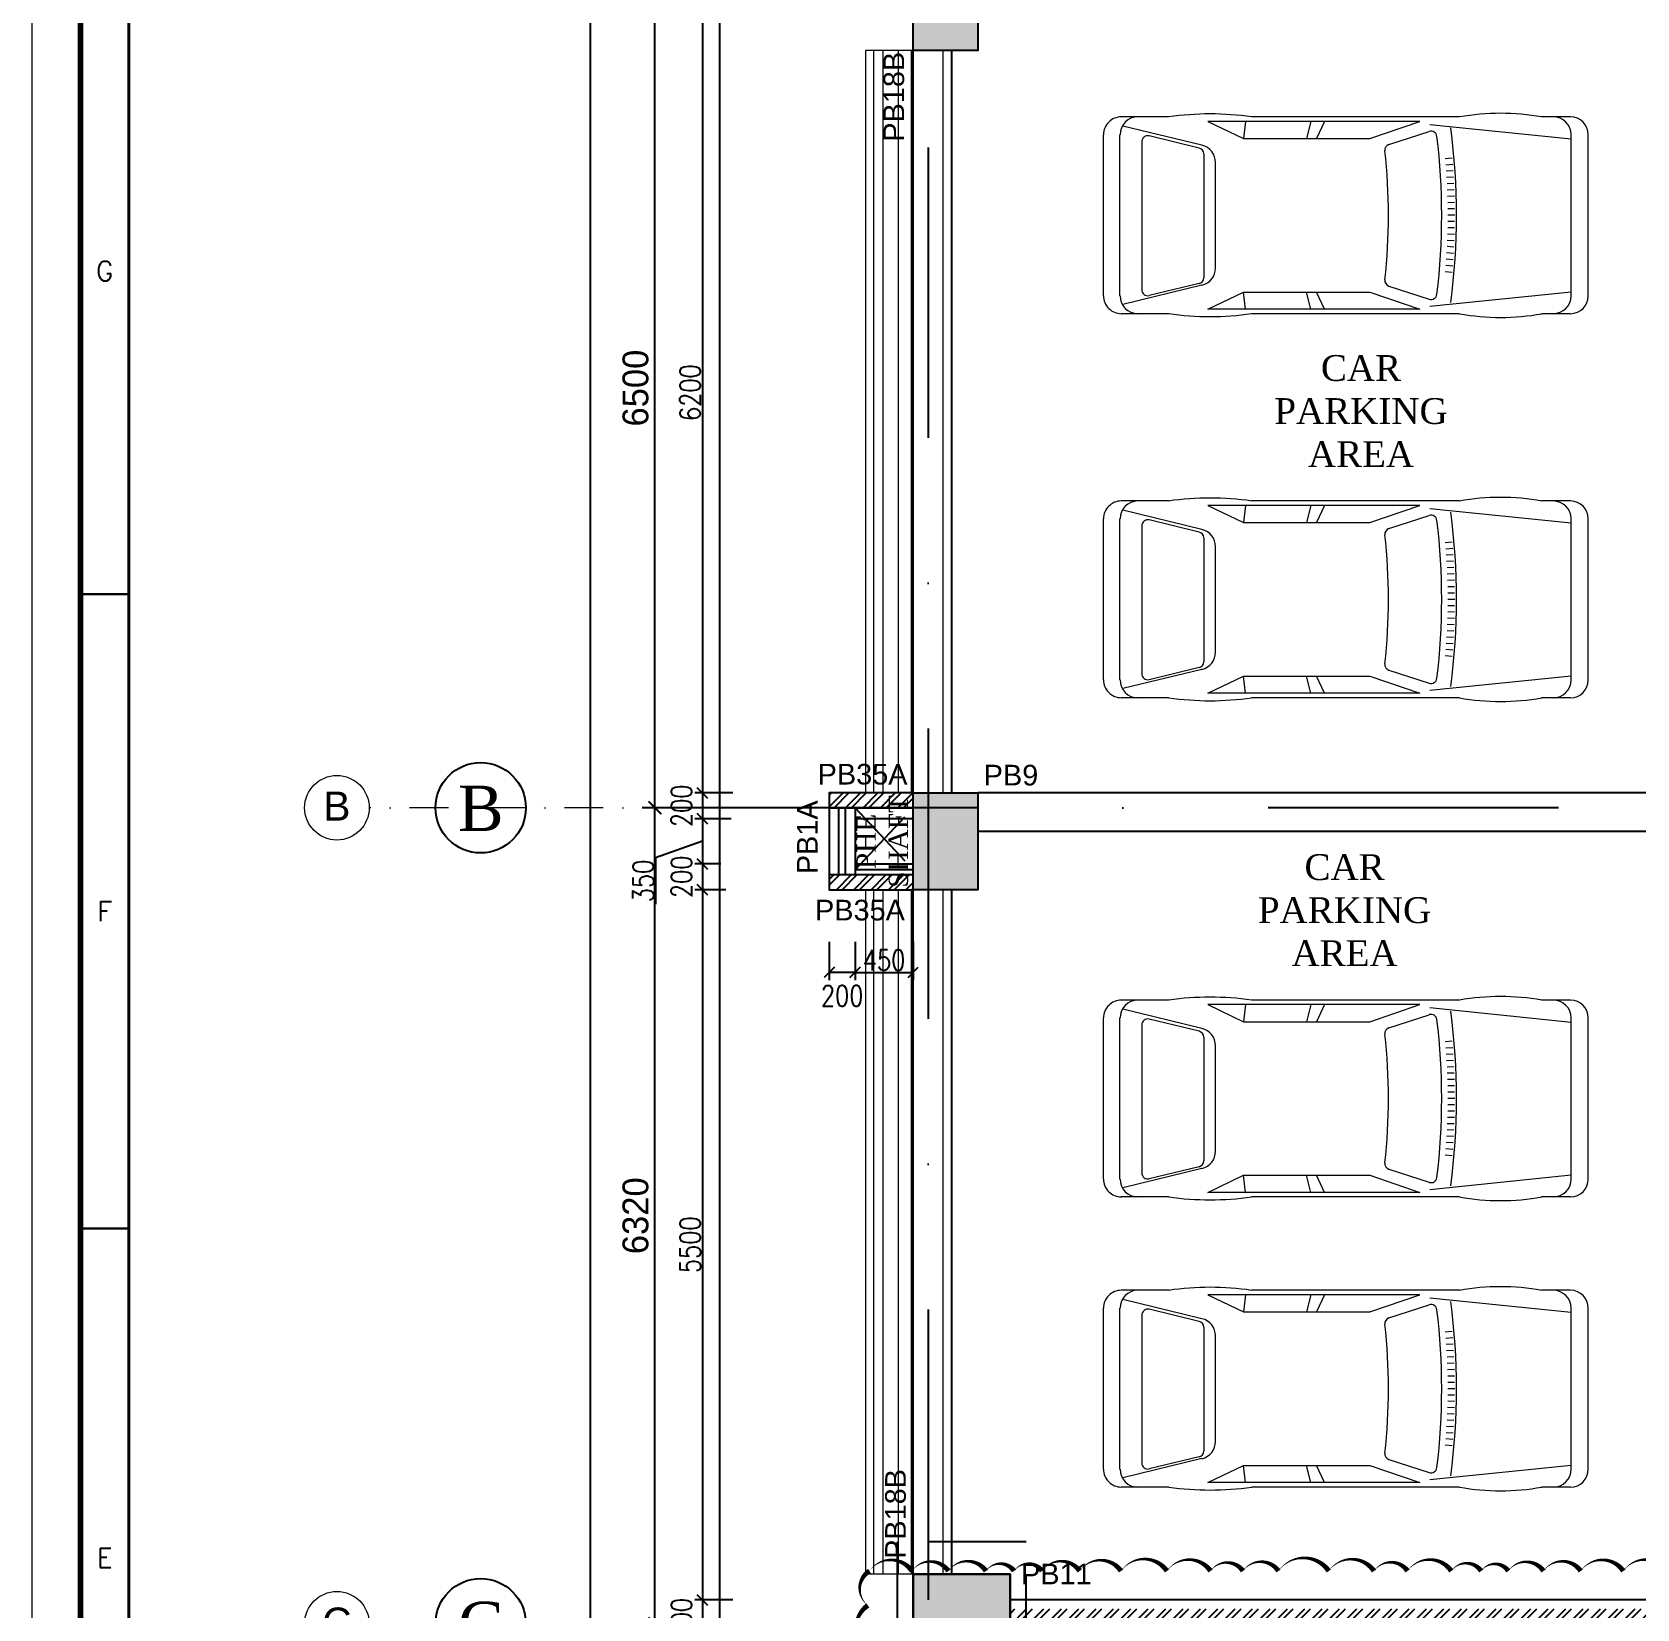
# Model space of a CAD drawing. Header units: millimetres. Extents: x 423806 to 486881, y 1786979 to 1831529.
# Drawn here: x 425306 to 437737, y 1811408 to 1823620 of the extents above; entities that cross this region are included whole.
import ezdxf
from ezdxf.enums import TextEntityAlignment as Align

# ---------------------------------------------------------------- set-up
doc = ezdxf.new("R2010")
doc.units = ezdxf.units.MM
doc.header["$LTSCALE"] = 150
doc.header["$PDSIZE"] = 0.01
for name, pattern in [('DASHDOT', [1, 0.5, -0.25, 0, -0.25]), ('DASHDOTX2', [2, 1, -0.5, 0, -0.5]), ('HIDDEN', [0.375, 0.25, -0.125])]:
    doc.linetypes.add(name, pattern=pattern)
doc.layers.get('0').update_dxf_attribs({"lineweight": 13})
for name, color, linetype in [('AD-COLUMNS', 41, 'Continuous'), ('AD-DIM', 7, 'Continuous'), ('AD-GRID', 251, 'DASHDOTX2'), ('AD-GRID TEXT&CIRCLE', 1, 'Continuous'), ('AD-HATCH_LIGHT', 8, 'Continuous'), ('AD-SERVICE DOORS', 34, 'Continuous'), ('AD-SILL', 252, 'Continuous'), ('AD-WALL', 7, 'Continuous'), ('AD-WALL HATCH', 252, 'Continuous'), ('Revisions', 2, 'Continuous')]:
    doc.layers.add(name, color=color, linetype=linetype)
for name, color, linetype, lineweight in [('AD-REFERENCE LINE', 253, 'Continuous', 25), ('AD-TEXT', 7, 'Continuous', 25), ('BEAMS', 53, 'Continuous', 25), ('COL', 141, 'Continuous', 25), ('DIM', 7, 'Continuous', 13), ('filling', 254, 'Continuous', 0), ('GRID', 8, 'DASHDOT', 9), ('TEXT', 7, 'Continuous', 13), ('Title', 7, 'Continuous', 20), ('VECHICALS', 222, 'Continuous', 9)]:
    doc.layers.add(name, color=color, linetype=linetype, lineweight=lineweight)
doc.styles.add('240122--R0_INST_ FLOOR PLANS XREF$0$Scale M 200', font='times.ttf', dxfattribs={"height": 200})
doc.styles.add('Arial', font='arial.ttf')
doc.styles.add('ncc', font='calibri.ttf', dxfattribs={"height": 2})
doc.styles.add('RS', font='romans.shx', dxfattribs={"width": 0.8})
doc.dimstyles.new('D100', dxfattribs={"dimtxt": 160, "dimasz": 80, "dimexe": 60, "dimexo": 50, "dimgap": 15, "dimtad": 1, "dimdec": 0, "dimzin": 0, "dimdsep": 46, "dimtxsty": 'RS', "dimblk": 'OBLIQUE', "dimcen": 1, "dimclrd": 33, "dimclre": 33, "dimclrt": 7, "dimadec": 0, "dimazin": 0, "dimtfac": 1, "dimtdec": 0, "dimtmove": 2, "dimatfit": 3, "dimfxl": 125, "dimtolj": 1, "dimtzin": 0, "dimarcsym": 1})
doc.dimstyles.new('Scale 100', dxfattribs={"dimtxt": 200, "dimasz": 100, "dimexe": 100, "dimexo": 100, "dimgap": 50, "dimtad": 1, "dimdec": 0, "dimrnd": 5, "dimzin": 0, "dimdsep": 46, "dimtxsty": 'Standard', "dimblk": 'ARCHTICK', "dimcen": 0, "dimdle": 100, "dimclrd": 252, "dimclre": 252, "dimclrt": 256, "dimadec": 0, "dimazin": 0, "dimtfac": 1, "dimtdec": 0, "dimtofl": 0, "dimtmove": 1, "dimatfit": 3, "dimfxl": 0.18, "dimtolj": 1, "dimtzin": 0, "dimarcsym": 0})

# ---------------------------------------------------------------- blocks, each defined once
blk = doc.blocks.new('_Oblique')
at = {"color": 0, "linetype": 'ByBlock', "lineweight": -2}
blk.add_line((-0.5, -0.5), (0.5, 0.5), dxfattribs=at)
blk = doc.blocks.new('*D85')
at = {"layer": 'Defpoints', "color": 0, "transparency": 16777216}
for p in [(430785, 1823928), (430499, 1817728), (430785, 1817728)]:
    blk.add_point(p, dxfattribs=at)
at = {"layer": 'DIM', "color": 33, "lineweight": -2, "transparency": 16777216}
for p, q in [((430735, 1823928), (430439, 1823928)), ((430499, 1823928), (430499, 1817728)), ((430735, 1817728), (430439, 1817728))]:
    blk.add_line(p, q, dxfattribs=at)
at = {"layer": 'DIM', "color": 33, "lineweight": -2, "transparency": 16777216, "xscale": 80, "yscale": 80, "zscale": 80}
for p, rotation in [((430499, 1823928), 90), ((430499, 1817728), 270)]:
    blk.add_blockref('_Oblique', p, dxfattribs=dict(at, rotation=rotation))
at = {"layer": 'DIM', "color": 7, "transparency": 16777216, "insert": (430404, 1820828), "char_height": 160, "attachment_point": 5, "rotation": 90, "style": 'RS'}
blk.add_mtext('\\A1;6200', dxfattribs=at)
blk = doc.blocks.new('*D86')
at = {"layer": 'Defpoints', "color": 0, "transparency": 16777216}
for p in [(430785, 1817728), (430499, 1817528), (430770, 1817528)]:
    blk.add_point(p, dxfattribs=at)
at = {"layer": 'DIM', "color": 33, "lineweight": -2, "transparency": 16777216}
for p, q in [((430735, 1817728), (430439, 1817728)), ((430499, 1817728), (430499, 1817528)), ((430720, 1817528), (430439, 1817528))]:
    blk.add_line(p, q, dxfattribs=at)
at = {"layer": 'DIM', "color": 33, "lineweight": -2, "transparency": 16777216, "xscale": 80, "yscale": 80, "zscale": 80}
for p, rotation in [((430499, 1817728), 90), ((430499, 1817528), 270)]:
    blk.add_blockref('_Oblique', p, dxfattribs=dict(at, rotation=rotation))
at = {"layer": 'DIM', "color": 7, "transparency": 16777216, "insert": (430337, 1817628), "char_height": 160, "attachment_point": 5, "rotation": 90, "style": 'RS'}
blk.add_mtext('\\A1;200', dxfattribs=at)
blk = doc.blocks.new('*D87')
at = {"layer": 'Defpoints', "color": 0, "transparency": 16777216}
for p in [(430691, 1817178), (430499, 1816978), (430731, 1816978)]:
    blk.add_point(p, dxfattribs=at)
at = {"layer": 'DIM', "color": 33, "lineweight": -2, "transparency": 16777216}
for p, q in [((430641, 1817178), (430439, 1817178)), ((430499, 1817178), (430499, 1816978)), ((430681, 1816978), (430439, 1816978))]:
    blk.add_line(p, q, dxfattribs=at)
at = {"layer": 'DIM', "color": 33, "lineweight": -2, "transparency": 16777216, "xscale": 80, "yscale": 80, "zscale": 80}
for p, rotation in [((430499, 1817178), 90), ((430499, 1816978), 270)]:
    blk.add_blockref('_Oblique', p, dxfattribs=dict(at, rotation=rotation))
at = {"layer": 'DIM', "color": 7, "transparency": 16777216, "insert": (430337, 1817078), "char_height": 160, "attachment_point": 5, "rotation": 90, "style": 'RS'}
blk.add_mtext('\\A1;200', dxfattribs=at)
blk = doc.blocks.new('*D88')
at = {"layer": 'Defpoints', "color": 0, "transparency": 16777216}
for p in [(430667, 1816978), (430499, 1811478), (430785, 1811478)]:
    blk.add_point(p, dxfattribs=at)
at = {"layer": 'DIM', "color": 33, "lineweight": -2, "transparency": 16777216}
for p, q in [((430617, 1816978), (430439, 1816978)), ((430499, 1816978), (430499, 1811478)), ((430735, 1811478), (430439, 1811478))]:
    blk.add_line(p, q, dxfattribs=at)
at = {"layer": 'DIM', "color": 33, "lineweight": -2, "transparency": 16777216, "xscale": 80, "yscale": 80, "zscale": 80}
for p, rotation in [((430499, 1816978), 90), ((430499, 1811478), 270)]:
    blk.add_blockref('_Oblique', p, dxfattribs=dict(at, rotation=rotation))
at = {"layer": 'DIM', "color": 7, "transparency": 16777216, "insert": (430404, 1814228), "char_height": 160, "attachment_point": 5, "rotation": 90, "style": 'RS'}
blk.add_mtext('\\A1;5500', dxfattribs=at)
blk = doc.blocks.new('*D89')
at = {"layer": 'Defpoints', "color": 0, "transparency": 16777216}
for p in [(430785, 1811478), (430499, 1811178), (430785, 1811178)]:
    blk.add_point(p, dxfattribs=at)
at = {"layer": 'DIM', "color": 33, "lineweight": -2, "transparency": 16777216}
for p, q in [((430735, 1811478), (430439, 1811478)), ((430499, 1811478), (430499, 1811178)), ((430735, 1811178), (430439, 1811178))]:
    blk.add_line(p, q, dxfattribs=at)
at = {"layer": 'DIM', "color": 33, "lineweight": -2, "transparency": 16777216, "xscale": 80, "yscale": 80, "zscale": 80}
for p, rotation in [((430499, 1811478), 90), ((430499, 1811178), 270)]:
    blk.add_blockref('_Oblique', p, dxfattribs=dict(at, rotation=rotation))
at = {"layer": 'DIM', "color": 7, "transparency": 16777216, "insert": (430337, 1811328), "char_height": 160, "attachment_point": 5, "rotation": 90, "style": 'RS'}
blk.add_mtext('\\A1;300', dxfattribs=at)
blk = doc.blocks.new('*D105')
at = {"layer": 'Defpoints', "color": 0, "transparency": 16777216}
for p in [(431481, 1816625), (431681, 1816625), (431481, 1816337)]:
    blk.add_point(p, dxfattribs=at)
at = {"layer": 'DIM', "color": 33, "lineweight": -2, "transparency": 16777216}
for p, q in [((431481, 1816575), (431481, 1816277)), ((431681, 1816575), (431681, 1816277)), ((431681, 1816337), (431481, 1816337))]:
    blk.add_line(p, q, dxfattribs=at)
at = {"layer": 'DIM', "color": 33, "lineweight": -2, "transparency": 16777216, "xscale": 80, "yscale": 80, "zscale": 80, "rotation": 180}
blk.add_blockref('_Oblique', (431481, 1816337), dxfattribs=at)
at = {"layer": 'DIM', "color": 33, "lineweight": -2, "transparency": 16777216, "xscale": 80, "yscale": 80, "zscale": 80}
blk.add_blockref('_Oblique', (431681, 1816337), dxfattribs=at)
at = {"layer": 'DIM', "color": 7, "transparency": 16777216, "insert": (431581, 1816157), "char_height": 160, "attachment_point": 5, "style": 'RS'}
blk.add_mtext('\\A1;200', dxfattribs=at)
blk = doc.blocks.new('*D106')
at = {"layer": 'Defpoints', "color": 0, "transparency": 16777216}
for p in [(431681, 1816625), (432131, 1816625), (432131, 1816337)]:
    blk.add_point(p, dxfattribs=at)
at = {"layer": 'DIM', "color": 33, "lineweight": -2, "transparency": 16777216}
for p, q in [((431681, 1816575), (431681, 1816277)), ((432131, 1816575), (432131, 1816277)), ((431681, 1816337), (432131, 1816337))]:
    blk.add_line(p, q, dxfattribs=at)
at = {"layer": 'DIM', "color": 33, "lineweight": -2, "transparency": 16777216, "xscale": 80, "yscale": 80, "zscale": 80, "rotation": 180}
blk.add_blockref('_Oblique', (431681, 1816337), dxfattribs=at)
at = {"layer": 'DIM', "color": 33, "lineweight": -2, "transparency": 16777216, "xscale": 80, "yscale": 80, "zscale": 80}
blk.add_blockref('_Oblique', (432131, 1816337), dxfattribs=at)
at = {"layer": 'DIM', "color": 7, "transparency": 16777216, "insert": (431906, 1816432), "char_height": 160, "attachment_point": 5, "style": 'RS'}
blk.add_mtext('\\A1;450', dxfattribs=at)
blk = doc.blocks.new('A$Ce04e376f')
at = {"layer": 'filling'}
h = blk.add_hatch(color=254, dxfattribs=at)
h.dxf.hatch_style = 1
h.paths.add_polyline_path([(0, 0), (500, 0), (500, -750), (0, -750)])
h.paths.add_polyline_path([(16020, -7250), (16020, -6500), (16770, -6500), (16770, -7250)])
h.paths.add_polyline_path([(0, -13050), (0, -12550), (750, -12550), (750, -13050)])
h.paths.add_polyline_path([(0, -16425), (0, -15925), (750, -15925), (750, -16425)])
h.paths.add_polyline_path([(10625, -20100), (10625, -19500), (11375, -19500), (11375, -20100)])
h.paths.add_polyline_path([(11125, -30000), (10625, -30000), (10625, -29250), (11125, -29250)])
h = blk.add_hatch(color=254, dxfattribs=at)
h.dxf.hatch_style = 1
h.paths.add_polyline_path([(16675, -29250), (16675, -30000), (16075, -30000), (16075, -29250)])
h.paths.add_polyline_path([(19500.2, -29250), (20000.2, -29250), (20000.2, -30000), (19500.2, -30000)])
h.paths.add_polyline_path([(0, -29250), (500, -29250), (500, -30000), (0, -30000)])
h.paths.add_polyline_path([(15975, -19500), (16575, -19500), (16575, -20250), (15975, -20250)])
h.paths.add_polyline_path([(19500, -19500), (20000, -19500), (20000, -20250), (19500, -20250)])
h.paths.add_polyline_path([(6600, -15675), (7100, -15675), (7100, -16425), (6600, -16425)])
h.paths.add_polyline_path([(6350, -13050), (6350, -12550), (7100, -12550), (7100, -13050)])
h.paths.add_polyline_path([(10625, -13050), (10625, -12550), (11375, -12550), (11375, -13050)])
h.paths.add_polyline_path([(16075, -12300), (16575, -12300), (16575, -13050), (16075, -13050)])
h.paths.add_polyline_path([(19500, -12300), (20000, -12300), (20000, -13050), (19500, -13050)])
h.paths.add_polyline_path([(0, -6500), (500, -6500), (500, -7250), (0, -7250)])
h.paths.add_polyline_path([(6600, -6500), (7100, -6500), (7100, -7250), (6600, -7250)])
h.paths.add_polyline_path([(10625, -6500.4), (11375, -6500.4), (11375, -7250.4), (10625, -7250.4)])
h.paths.add_polyline_path([(19250, -6500), (20000, -6500), (20000, -7250), (19250, -7250)])
h.paths.add_polyline_path([(16020, -750), (16020, 0), (16770, 0), (16770, -750)])
h.paths.add_polyline_path([(19250, -500), (19250, 0), (20000, 0), (20000, -500)])
h.paths.add_polyline_path([(10625, -500.4), (10625, -0.4), (11375, -0.4), (11375, -500.4)])
h.paths.add_polyline_path([(6350.2, -500), (6350.2, 0), (7100.2, 0), (7100.2, -500)])
at = {"layer": 'COL'}
for points in [[(0, 0), (500, 0), (500, -750), (0, -750), (0, 0)], [(0, -6500), (500, -6500), (500, -7250), (0, -7250), (0, -6500)], [(0, -13050), (0, -12550), (750, -12550), (750, -13050), (0, -13050)]]:
    blk.add_lwpolyline(points, dxfattribs=at)
at = {"layer": 'GRID', "ltscale": 4}
blk.add_line((0, -6615), (-4213.8, -6615), dxfattribs=at)
at = {"layer": 'TEXT', "color": 1}
for centre in [(-4463.8, -6615), (-4463.8, -12935)]:
    blk.add_circle(centre, 250, dxfattribs=at)
at = {"layer": 'TEXT', "style": 'Arial'}
for s, p in [('B', (-4463.8, -6602.1)), ('C', (-4463.8, -12922.1))]:
    blk.add_text(s, height=225, dxfattribs=at).set_placement(p, align=Align.MIDDLE_CENTER)
blk = doc.blocks.new('ADCL(P43)-AP-A1-L')
at = {"layer": 'Title', "color": 8}
blk.add_lwpolyline([(20, 574), (821, 574), (821, 20), (20, 20)], close=True, dxfattribs=at)
at = {"layer": 'Title', "color": 5, "const_width": 0.6}
blk.add_lwpolyline([(25, 569), (816, 569), (816, 25), (25, 25)], close=True, dxfattribs=at)
at = {"layer": 'Title', "color": 1, "const_width": 0.3}
blk.add_lwpolyline([(30, 564), (811, 564), (811, 30), (30, 30)], close=True, dxfattribs=at)
at = {"layer": 'Title', "color": 8, "const_width": 0.25}
for points in [[(25, 430.5), (30, 430.5)], [(25, 430.5), (30, 430.5)], [(25, 365), (30, 365)]]:
    blk.add_lwpolyline(points, dxfattribs=at)
at = {"layer": 'TEXT', "style": 'RS'}
for s, p in [('G', (27.5, 463.87)), ('F', (27.5, 397.75)), ('E', (27.5, 331))]:
    blk.add_text(s, height=2, dxfattribs=at).set_placement(p, align=Align.MIDDLE)
at = {"layer": 'Title', "style": 'ncc'}
for tag, height, p in [('TITLE-1', 3.25, (752.76, 65.74)), ('TITLE-2', 3.25, (752.76, 59.74)), ('TITLE-3', 3.25, (752.76, 53.74)), ('REV', 2.5, (800.69, 43.17))]:
    blk.add_attdef(tag, text='', height=height, dxfattribs=at).set_placement(p, align=Align.MIDDLE)
for tag, height, p in [('DSGN-DT', 2, (662.54, 63.84)), ('DSGN', 2, (681.8, 63.84)), ('DRAW-DT', 2, (662.54, 58.05)), ('DRAW', 2, (681.8, 58.05)), ('CHKD-DT', 2, (662.54, 52.09)), ('CHKD', 2, (681.8, 52.09)), ('APPD-DT', 2, (662.54, 46.07)), ('APPD', 2, (681.8, 46.07)), ('DRG-1', 2.75, (715.1, 42.96)), ('SCALE', 2, (706.44, 32.92)), ('SHEET', 2, (799.41, 32.92))]:
    blk.add_attdef(tag, text='', height=height, dxfattribs=at).set_placement(p, align=Align.MIDDLE_LEFT)
blk = doc.blocks.new('*D249')
at = {"layer": 'Defpoints', "color": 0, "transparency": 16777216}
for p in [(430770, 1817528), (430499, 1817178), (430691, 1817178)]:
    blk.add_point(p, dxfattribs=at)
at = {"layer": 'DIM', "color": 33, "lineweight": -2, "transparency": 16777216}
for p, q in [((430720, 1817528), (430439, 1817528)), ((430499, 1817528), (430499, 1817178)), ((430499, 1817353), (430135, 1817226)), ((430135, 1817226), (430135, 1816866)), ((430641, 1817178), (430439, 1817178))]:
    blk.add_line(p, q, dxfattribs=at)
at = {"layer": 'DIM', "color": 33, "lineweight": -2, "transparency": 16777216, "xscale": 80, "yscale": 80, "zscale": 80}
for p, rotation in [((430499, 1817528), 90), ((430499, 1817178), 270)]:
    blk.add_blockref('_Oblique', p, dxfattribs=dict(at, rotation=rotation))
at = {"layer": 'DIM', "color": 7, "transparency": 16777216, "insert": (430040, 1817046), "char_height": 160, "attachment_point": 5, "rotation": 90, "style": 'RS'}
blk.add_mtext('\\A1;350', dxfattribs=at)
blk = doc.blocks.new('CAR2P')
at = {"linetype": 'Continuous'}
for p, q in [((505, 762), (138, 762)), ((2757, 762), (1146, 762)), ((3617, 762), (3394, 762)), ((0, -624), (0, 624)), ((127, -624), (127, 624)), ((763, 542), (151, 691)), ((807, 727), (1085, 595)), ((2451, 727), (807, 727)), ((1099, 727), (1085, 595)), ((1605, 727), (1572, 595)), ((1712, 727), (1650, 595)), ((2063, 595), (2451, 727)), ((2211, 548), (2522, 649)), ((2527, 704), (3622, 592)), ((3622, -624), (3622, 624)), ((3755, -624), (3755, 624)), ((297, 570), (297, -578)), ((741, 521), (354, 615)), ((1085, 595), (2063, 595)), ((776, 476), (776, -484)), ((868, -408), (868, 408)), ((2701, 443), (2647, 438)), ((2705, 393), (2651, 389)), ((2709, 344), (2655, 341)), ((2712, 295), (2658, 292)), ((2714, 246), (2661, 243)), ((2717, 197), (2663, 195)), ((2718, 148), (2664, 146)), ((2720, 98), (2666, 97)), ((2720, 49), (2666, 49)), ((2720, -49), (2666, -49)), ((2720, -98), (2666, -97)), ((2721, 0), (2667, 0)), ((2714, -246), (2661, -243)), ((2717, -197), (2663, -195)), ((2718, -148), (2664, -146)), ((2709, -344), (2655, -341)), ((2712, -295), (2658, -292)), ((2701, -443), (2647, -438)), ((2705, -394), (2651, -389)), ((763, -542), (151, -691)), ((741, -528), (354, -622)), ((807, -727), (1085, -595)), ((1085, -595), (2063, -595)), ((1099, -727), (1085, -595)), ((1605, -727), (1572, -595)), ((1712, -727), (1650, -595)), ((2063, -595), (2451, -727)), ((2211, -548), (2522, -649)), ((2527, -704), (3622, -592)), ((2451, -727), (807, -727)), ((505, -762), (138, -762)), ((2757, -762), (1146, -762)), ((3617, -762), (3394, -762))]:
    blk.add_line(p, q, dxfattribs=at)
for centre, radius, start, end in [((138, 624), 138, 89.9174, 180.0823), ((266, 624), 138, 90.0171, 179.9828), ((826, -1413), 2198, 81.6215, 98.3783), ((3076, -1001), 1791, 79.7615, 100.2383), ((3484, 624), 138, 0.017, 89.9828), ((3617, 624), 138, 0.017, 89.9828), ((2537, 606), 46, 6.8356, 108.1698), ((-2355, 0), 5090, 352.367, 7.6328), ((343, 570), 46, 76.366, 179.9108), ((730, 476), 46.1, 359.9108, 76.2606), ((730, 408), 138, 0.0443, 76.3177), ((2225, 504), 46.2, 108.1055, 185.9743), ((-2383, 0), 4590, 353.7527, 6.2471), ((-2412, 0), 5032, 353.0261, 6.9738), ((730, -484), 46.1, 283.7392, 0.0889), ((730, -408), 138, 283.6822, 359.9555), ((343, -577), 46, 180.0891, 283.6338), ((2225, -504), 46.2, 174.0255, 251.8944), ((2537, -606), 46, 251.83, 353.1643), ((138, -624), 138, 179.9175, 270.0825), ((266, -624), 138, 180.017, 269.9828), ((3484, -624), 138, 270.017, 359.9828), ((3617, -624), 138, 270.017, 359.9828), ((826, 1413), 2198, 261.6216, 278.3783), ((3076, 1000), 1791, 259.7615, 280.2383)]:
    blk.add_arc(centre, radius, start, end, dxfattribs=at)
blk = doc.blocks.new('_ArchTick')
at = {"color": 0, "linetype": 'ByBlock', "const_width": 0.15}
blk.add_lwpolyline([(-0.5, -0.5), (0.5, 0.5)], dxfattribs=at)
blk = doc.blocks.new('*D351')
at = {"layer": 'AD-DIM', "color": 252, "lineweight": -2, "transparency": 16777216}
for p, q in [((430631.131, 1824327.902), (430631.131, 1794127.902)), ((432031.131, 1824227.902), (430531.131, 1824227.902)), ((432031.131, 1794227.902), (430531.131, 1794227.902))]:
    blk.add_line(p, q, dxfattribs=at)
at = {"layer": 'Defpoints', "color": 0, "transparency": 16777216}
for p in [(432131.131, 1824227.902), (430631.131, 1794227.902), (432131.131, 1794227.902)]:
    blk.add_point(p, dxfattribs=at)
at = {"layer": 'AD-DIM', "color": 252, "lineweight": -2, "transparency": 16777216, "xscale": 100, "yscale": 100, "zscale": 100}
for p, rotation in [((430631.131, 1824227.902), 90), ((430631.131, 1794227.902), 270)]:
    blk.add_blockref('_ArchTick', p, dxfattribs=dict(at, rotation=rotation))
at = {"layer": 'AD-DIM', "transparency": 16777216, "insert": (430481.131, 1809227.902), "char_height": 200, "attachment_point": 5, "rotation": 90}
blk.add_mtext('\\A1;30000', dxfattribs=at)
blk = doc.blocks.new('*D352')
at = {"layer": 'AD-DIM', "color": 252, "lineweight": -2, "transparency": 16777216}
for p, q in [((429897, 1824113), (429531, 1824113)), ((429631, 1794243), (429631, 1824213)), ((429897, 1794343), (429531, 1794343))]:
    blk.add_line(p, q, dxfattribs=at)
at = {"layer": 'Defpoints', "color": 0, "transparency": 16777216}
for p in [(429631, 1824113), (429997, 1824113), (429997, 1794343)]:
    blk.add_point(p, dxfattribs=at)
at = {"layer": 'AD-DIM', "color": 252, "lineweight": -2, "transparency": 16777216, "xscale": 100, "yscale": 100, "zscale": 100}
for p, rotation in [((429631, 1824113), 90), ((429631, 1794343), 270)]:
    blk.add_blockref('_ArchTick', p, dxfattribs=dict(at, rotation=rotation))
at = {"layer": 'AD-DIM', "transparency": 16777216, "insert": (429481, 1809228), "char_height": 200, "attachment_point": 5, "rotation": 90}
blk.add_mtext('\\A1;29770', dxfattribs=at)
blk = doc.blocks.new('*D355')
at = {"layer": 'AD-DIM', "color": 252, "lineweight": -2, "transparency": 16777216}
for p, q in [((430131, 1811193), (430131, 1817713)), ((430397, 1817613), (430031, 1817613)), ((430397, 1811293), (430031, 1811293))]:
    blk.add_line(p, q, dxfattribs=at)
at = {"layer": 'Defpoints', "color": 0, "transparency": 16777216}
for p in [(430131, 1817613), (430497, 1817613), (430497, 1811293)]:
    blk.add_point(p, dxfattribs=at)
at = {"layer": 'AD-DIM', "color": 252, "lineweight": -2, "transparency": 16777216, "xscale": 100, "yscale": 100, "zscale": 100}
for p, rotation in [((430131, 1817613), 90), ((430131, 1811293), 270)]:
    blk.add_blockref('_ArchTick', p, dxfattribs=dict(at, rotation=rotation))
at = {"layer": 'AD-DIM', "transparency": 16777216, "insert": (429981, 1814453), "char_height": 200, "attachment_point": 5, "rotation": 90}
blk.add_mtext('\\A1;6320', dxfattribs=at)
blk = doc.blocks.new('*D356')
at = {"layer": 'AD-DIM', "color": 252, "lineweight": -2, "transparency": 16777216}
for p, q in [((430397, 1824113), (430031, 1824113)), ((430131, 1817513), (430131, 1824213)), ((430397, 1817613), (430031, 1817613))]:
    blk.add_line(p, q, dxfattribs=at)
at = {"layer": 'Defpoints', "color": 0, "transparency": 16777216}
for p in [(430131, 1824113), (430497, 1824113), (430497, 1817613)]:
    blk.add_point(p, dxfattribs=at)
at = {"layer": 'AD-DIM', "color": 252, "lineweight": -2, "transparency": 16777216, "xscale": 100, "yscale": 100, "zscale": 100}
for p, rotation in [((430131, 1824113), 90), ((430131, 1817613), 270)]:
    blk.add_blockref('_ArchTick', p, dxfattribs=dict(at, rotation=rotation))
at = {"layer": 'AD-DIM', "transparency": 16777216, "insert": (429981, 1820863), "char_height": 200, "attachment_point": 5, "rotation": 90}
blk.add_mtext('\\A1;6500', dxfattribs=at)

msp = doc.modelspace()

# ---------------------------------------------------------------- hatches: boundary and pattern name
at = {"layer": 'AD-HATCH_LIGHT'}
h = msp.add_hatch(color=256, dxfattribs=at)
h.dxf.hatch_style = 1
h.paths.add_polyline_path([(432131.1, 1824227.9), (432631.1, 1824227.9), (432631.1, 1823477.9), (432131.1, 1823477.9)])
h = msp.add_hatch(color=256, dxfattribs=at)
h.dxf.hatch_style = 1
h.paths.add_polyline_path([(432131.1, 1817727.9), (432631.1, 1817727.9), (432631.1, 1816977.9), (432131.1, 1816977.9)])
h = msp.add_hatch(color=256, dxfattribs=at)
h.dxf.hatch_style = 1
h.paths.add_polyline_path([(432131.1, 1811677.9), (432131.1, 1811177.9), (432881.1, 1811177.9), (432881.1, 1811677.9)])
at = {"layer": 'AD-WALL HATCH', "transparency": 33554687}
h = msp.add_hatch(dxfattribs=at)
h.set_pattern_fill('ANSI32', color=256, scale=10)
h.set_pattern_definition([(45, (415131.13, 1744227.9), (-67.35192, 67.35192), []), (45, (415176.03, 1744227.9), (-67.35192, 67.35192), [])])
h.paths.add_polyline_path([(451901.1, 1795527.9), (452131.1, 1795527.9), (452131.1, 1794977.9), (451291.8, 1794977.9), (451291.8, 1795207.9), (451901.1, 1795207.9)])
h.paths.add_polyline_path([(448321.1, 1811927.9), (448321.1, 1816977.9), (448206.1, 1816977.9), (448206.1, 1811927.9)])
h.paths.add_polyline_path([(439001.1, 1811677.9), (439231.1, 1811677.9), (439231.1, 1812027.9), (439506.1, 1812027.9), (439506.1, 1812257.9), (439001.1, 1812257.9)])
h.paths.add_polyline_path([(439001.1, 1823727.9), (439001.1, 1819327.9), (442501.1, 1819327.9), (442501.1, 1820182.9), (442271.1, 1820182.9), (442271.1, 1819557.9), (441071.1, 1819557.9), (441071.1, 1820157.9), (440956.1, 1820157.9), (440956.1, 1819557.9), (439231.1, 1819557.9), (439231.1, 1823727.9)])
h.paths.add_polyline_path([(441471.1, 1823997.9), (439831.3, 1823997.9), (439831.3, 1824227.9), (441471.1, 1824227.9)])
h.paths.add_polyline_path([(448706.1, 1799227.9), (448906.1, 1799227.9), (448906.1, 1799342.9), (448706.1, 1799342.9), (448706.1, 1802177.9), (448591.1, 1802177.9), (448591.1, 1794977.9), (449291.8, 1794977.9), (449291.8, 1795207.9), (448706.1, 1795207.9)])
h.paths.add_polyline_path([(452131.1, 1798527.9), (452131.1, 1803977.9), (451901.1, 1803977.9), (451901.1, 1799342.9), (450906.1, 1799342.9), (450906.1, 1799227.9), (451901.1, 1799227.9), (451901.1, 1798527.9)])
h.paths.add_polyline_path([(451901.1, 1811177.9), (452131.1, 1811177.9), (452131.1, 1810427.9), (451901.1, 1810427.9)])
h.paths.add_polyline_path([(451901.1, 1814372.9), (452131.1, 1814372.9), (452131.1, 1815397.9), (451901.1, 1815397.9)])
h.paths.add_polyline_path([(438581.1, 1809177.9), (439231.1, 1809177.9), (439231.1, 1808552.9), (439116.1, 1808552.9), (439116.1, 1809062.9), (438581.1, 1809062.9)])
h.paths.add_polyline_path([(446146.1, 1820752.9), (446146.1, 1819557.9), (446296.1, 1819557.9), (446296.1, 1819327.9), (446031.1, 1819327.9), (446031.1, 1820752.9), (445731.1, 1820752.9), (445731.1, 1820867.9), (446431.1, 1820867.9), (446431.1, 1821767.9), (444931.1, 1821767.9), (444931.1, 1820752.9), (444701.1, 1820752.9), (444701.1, 1821367.9), (444551.1, 1821367.9), (444551.1, 1821597.9), (444701.1, 1821597.9), (444701.1, 1823997.9), (444403.6, 1823997.9), (444403.6, 1824227.9), (446951.1, 1824227.9), (446951.1, 1823997.9), (444931.1, 1823997.9), (444931.1, 1821882.9), (446546.1, 1821882.9), (446546.1, 1820752.9)])
h.paths.add_polyline_path([(451901.1, 1812872.9), (452131.1, 1812872.9), (452131.1, 1811927.9), (451901.1, 1811927.9)])
h.paths.add_polyline_path([(448706.1, 1804727.9), (448906.1, 1804727.9), (448906.1, 1804497.9), (448706.1, 1804497.9)])
h.paths.add_polyline_path([(442871.1, 1801232.9), (442871.1, 1796107.9), (442756.1, 1796107.9), (442756.1, 1801232.9)])
h.paths.add_polyline_path([(450106.1, 1804497.9), (451631.1, 1804497.9), (451631.1, 1804727.9), (451231.1, 1804727.9), (451231.1, 1805065.4), (451001.1, 1805065.4), (451001.1, 1804727.9), (450106.1, 1804727.9)])
h.paths.add_polyline_path([(451901.1, 1809227.9), (452131.1, 1809227.9), (452131.1, 1807802.9), (451231.1, 1807802.9), (451231.1, 1807465.4), (451001.1, 1807465.4), (451001.1, 1808032.9), (451901.1, 1808032.9)])
h.paths.add_polyline_path([(436326.1, 1802997.9), (436326.1, 1803097.9), (436556.1, 1803097.9), (436556.1, 1802512.9), (436326.1, 1802512.9), (436326.1, 1802882.9), (432361.1, 1802882.9), (432361.1, 1800247.9), (432131.1, 1800247.9), (432131.1, 1803227.9), (432361.1, 1803227.9), (432361.1, 1802997.9), (434945.2, 1802997.9), (434945.2, 1803097.9), (435175.2, 1803097.9), (435175.2, 1802997.9)])
h.paths.add_polyline_path([(436326.1, 1794607.9), (436556.1, 1794607.9), (436556.1, 1794457.9), (436326.1, 1794457.9)])
h.paths.add_polyline_path([(448591.1, 1803977.9), (448706.1, 1803977.9), (448706.1, 1803377.9), (448591.1, 1803377.9)])
h.paths.add_polyline_path([(432131.1, 1807802.9), (432361.1, 1807802.9), (432361.1, 1806865.4), (432131.1, 1806865.4)])
h.paths.add_polyline_path([(443506.1, 1817727.9), (443706.1, 1817727.9), (443706.1, 1817497.9), (443506.1, 1817497.9)])
h.paths.add_polyline_path([(447296.1, 1819327.9), (448671.1, 1819327.9), (448671.1, 1818877.9), (448901.1, 1818877.9), (448901.1, 1823477.9), (448671.1, 1823477.9), (448671.1, 1821417.9), (447901.1, 1821417.9), (447901.1, 1821302.9), (448671.1, 1821302.9), (448671.1, 1819442.9), (447296.1, 1819442.9)])
h.paths.add_polyline_path([(443506.1, 1804727.9), (448106.1, 1804727.9), (448106.1, 1804612.9), (443506.1, 1804612.9)])
h.paths.add_polyline_path([(439231.1, 1804727.9), (442756.1, 1804727.9), (442756.1, 1804612.9), (439231.1, 1804612.9)])
h.paths.add_polyline_path([(445606.1, 1794457.9), (448206.1, 1794457.9), (448206.1, 1794227.9), (445606.1, 1794227.9)])
h.paths.add_polyline_path([(441306.1, 1794457.9), (442756.1, 1794457.9), (442756.1, 1794227.9), (441306.1, 1794227.9)])
h.paths.add_polyline_path([(438381.3, 1794457.9), (438481.3, 1794457.9), (438481.3, 1794227.9), (438381.3, 1794227.9)])
h.paths.add_polyline_path([(432131.1, 1796227.9), (432361.1, 1796227.9), (432361.1, 1794977.9), (432131.1, 1794977.9)])
h.paths.add_polyline_path([(432131.1, 1803827.9), (432361.1, 1803827.9), (432361.1, 1803977.9), (432131.1, 1803977.9)])
h.paths.add_polyline_path([(432131.1, 1805665.4), (432361.1, 1805665.4), (432361.1, 1804727.9), (432131.1, 1804727.9)])
h.paths.add_polyline_path([(451901.1, 1817727.9), (452131.1, 1817727.9), (452131.1, 1817877.9), (451901.1, 1817877.9)])
h.paths.add_polyline_path([(448901.1, 1817727.9), (448901.1, 1817497.9), (450316.1, 1817497.9), (450316.1, 1816747.9), (451901.1, 1816747.9), (451901.1, 1816597.9), (452131.1, 1816597.9), (452131.1, 1816977.9), (451901.1, 1816977.9), (451901.1, 1816862.9), (450431.1, 1816862.9), (450431.1, 1817497.9), (450481.1, 1817497.9), (450481.1, 1817727.9)])
h.paths.add_polyline_path([(448901.1, 1817727.9), (448901.1, 1817877.9), (448671.1, 1817877.9), (448671.1, 1817727.9)])
h.paths.add_polyline_path([(443503.7, 1811407.9), (448206.1, 1811407.9), (448206.1, 1811177.9), (443503.7, 1811177.9)])
h.paths.add_polyline_path([(448706.1, 1811407.9), (451631.1, 1811407.9), (451631.1, 1811177.9), (448706.1, 1811177.9)])
h.paths.add_polyline_path([(445206.1, 1817497.9), (448151.1, 1817497.9), (448151.1, 1817727.9), (445206.1, 1817727.9)])
h.paths.add_polyline_path([(448901.1, 1824227.9), (449541.1, 1824227.9), (449541.1, 1823997.9), (448901.1, 1823997.9)])
h.paths.add_polyline_path([(450741.1, 1823997.9), (451381.1, 1823997.9), (451381.1, 1824227.9), (450741.1, 1824227.9)])
h.paths.add_polyline_path([(452131.1, 1818877.9), (452131.1, 1823727.9), (451901.1, 1823727.9), (451901.1, 1818877.9)])
h.paths.add_polyline_path([(443803.6, 1824227.9), (443506.1, 1824227.9), (443506.1, 1823997.9), (443803.6, 1823997.9)])
h.paths.add_polyline_path([(442271.1, 1823997.9), (442071.1, 1823997.9), (442071.1, 1824227.9), (442756.1, 1824227.9), (442756.1, 1823997.9), (442501.1, 1823997.9), (442501.1, 1821597.9), (443351.1, 1821597.9), (443351.1, 1821482.9), (442501.1, 1821482.9), (442501.1, 1821182.9), (442271.1, 1821182.9)])
h.paths.add_polyline_path([(434181.3, 1794457.9), (432631.1, 1794457.9), (432631.1, 1794227.9), (434181.3, 1794227.9)])
h.paths.add_polyline_path([(432131.1, 1799047.9), (432361.1, 1799047.9), (432361.1, 1797727.9), (432131.1, 1797727.9)])
h.paths.add_polyline_path([(432631.1, 1824227.9), (434031.1, 1824227.9), (434031.1, 1823997.9), (432631.1, 1823997.9)])
h.paths.add_polyline_path([(439231.1, 1794227.9), (439231.1, 1794457.9), (439506.1, 1794457.9), (439506.1, 1794227.9)])
h.paths.add_polyline_path([(436581.3, 1794227.9), (436581.3, 1794457.9), (435981.3, 1794457.9), (435981.3, 1794227.9)])
h.paths.add_polyline_path([(443256.1, 1794227.9), (443806.1, 1794227.9), (443806.1, 1794457.9), (443256.1, 1794457.9)])
h.paths.add_polyline_path([(436556.1, 1801012.9), (436556.1, 1796107.9), (436441.1, 1796107.9), (436441.1, 1801012.9)])
h.paths.add_polyline_path([(441781.1, 1817727.9), (441781.1, 1812257.9), (441506.1, 1812257.9), (441506.1, 1812027.9), (441781.1, 1812027.9), (441781.1, 1811177.9), (442753.7, 1811177.9), (442753.7, 1811407.9), (442011.1, 1811407.9), (442011.1, 1817497.9), (442756.1, 1817497.9), (442756.1, 1817727.9)])
h.paths.add_polyline_path([(435175.2, 1804497.9), (436441.1, 1804497.9), (436441.1, 1803897.9), (436556.1, 1803897.9), (436556.1, 1804497.9), (438481.3, 1804497.9), (438481.3, 1804727.9), (432881.1, 1804727.9), (432881.1, 1804497.9), (435060.2, 1804497.9), (435060.2, 1803897.9), (435175.2, 1803897.9)])
h.paths.add_polyline_path([(435136.1, 1810677.9), (435136.1, 1811177.9), (438481.1, 1811177.9), (438481.1, 1811407.9), (432881.1, 1811407.9), (432881.1, 1811177.9), (434906.1, 1811177.9), (434906.1, 1810677.9)])
h.paths.add_polyline_path([(432581.1, 1808302.9), (432811.1, 1808302.9), (432811.1, 1811177.9), (432581.1, 1811177.9)])
h.paths.add_polyline_path([(437133.6, 1809062.9), (437416.1, 1809062.9), (437416.1, 1808032.9), (436333.6, 1808032.9), (436333.6, 1809062.9), (436533.6, 1809062.9), (436533.6, 1809177.9), (435936.1, 1809177.9), (435936.1, 1809062.9), (436218.6, 1809062.9), (436218.6, 1808032.9), (435136.1, 1808032.9), (435136.1, 1809062.9), (435336.1, 1809062.9), (435336.1, 1809177.9), (435136.1, 1809177.9), (435136.1, 1809677.9), (434906.1, 1809677.9), (434906.1, 1808032.9), (432881.1, 1808032.9), (432881.1, 1807802.9), (438731.1, 1807802.9), (438731.1, 1808032.9), (437531.1, 1808032.9), (437531.1, 1809062.9), (437681.1, 1809062.9), (437681.1, 1809177.9), (437133.6, 1809177.9)])
h = msp.add_hatch(dxfattribs=at)
h.set_pattern_fill('ANSI32', color=256, scale=10)
h.set_pattern_definition([(45, (420176.73, 1936978.97), (-67.35192, 67.35192), []), (45, (420221.63, 1936978.97), (-67.35192, 67.35192), [])])
h.paths.add_polyline_path([(432131.1, 1817727.9), (431481.1, 1817727.9), (431481.1, 1817612.9), (432131.1, 1817612.9)])
h = msp.add_hatch(dxfattribs=at)
h.set_pattern_fill('ANSI32', color=256, scale=10)
h.set_pattern_definition([(45, (420176.73, 1937358.97), (-67.35192, 67.35192), []), (45, (420221.63, 1937358.97), (-67.35192, 67.35192), [])])
h.paths.add_polyline_path([(432131.1, 1817092.9), (431481.1, 1817092.9), (431481.1, 1816977.9), (432131.1, 1816977.9)])

# ---------------------------------------------------------------- linework, layer by layer
at = {"color": 8, "lineweight": 15}
for p, q in [((431761.1, 1823477.9), (431761.1, 1817727.9)), ((432361.1, 1823477.9), (431761.1, 1823477.9)), ((431824.2, 1823477.9), (431824.2, 1817727.9)), ((431897.3, 1823477.9), (431897.3, 1817727.9)), ((432015.8, 1823477.9), (432015.8, 1817727.9)), ((432116.6, 1823477.9), (432116.6, 1817727.9)), ((432361.1, 1823477.9), (432361.1, 1817727.9)), ((432361.1, 1817727.9), (431761.1, 1817727.9)), ((431761.1, 1816977.9), (431761.1, 1811677.9)), ((431824.2, 1816977.9), (431824.2, 1811677.9)), ((431897.3, 1816977.9), (431897.3, 1811677.9)), ((432015.8, 1816977.9), (432015.8, 1811677.9)), ((432116.6, 1816977.9), (432116.6, 1811677.9)), ((432361.1, 1816977.9), (432361.1, 1811677.9)), ((432361.1, 1811677.9), (431761.1, 1811677.9))]:
    msp.add_line(p, q, dxfattribs=at)
at = {"layer": 'AD-COLUMNS'}
for points in [[(432131.1, 1824227.9), (432631.1, 1824227.9), (432631.1, 1823477.9), (432131.1, 1823477.9), (432131.1, 1824227.9)], [(432131.1, 1817727.9), (432631.1, 1817727.9), (432631.1, 1816977.9), (432131.1, 1816977.9), (432131.1, 1817727.9)], [(432131.1, 1811677.9), (432131.1, 1811177.9), (432881.1, 1811177.9), (432881.1, 1811677.9), (432131.1, 1811677.9)]]:
    msp.add_lwpolyline(points, dxfattribs=at)
at = {"layer": 'AD-GRID', "lineweight": 25, "ltscale": 15}
for p, q in [((432246.1, 1827227.9), (432246.1, 1792227.9)), ((455131.3, 1817612.9), (429131.1, 1817612.9))]:
    msp.add_line(p, q, dxfattribs=at)
at = {"layer": 'AD-GRID TEXT&CIRCLE', "transparency": 33554687}
for centre in [(428781.1, 1817612.9), (428781.1, 1811292.9)]:
    msp.add_circle(centre, 350, dxfattribs=at)
at = {"layer": 'AD-REFERENCE LINE', "linetype": 'HIDDEN', "ltscale": 15}
for points in [[(431681.1, 1817612.9), (432131.1, 1817132.9)], [(431681.1, 1817132.9), (432131.1, 1817612.9)]]:
    msp.add_lwpolyline(points, dxfattribs=at)
at = {"layer": 'AD-REFERENCE LINE', "linetype": 'HIDDEN', "ltscale": 20}
msp.add_lwpolyline([(432006.1, 1810927.9), (433006.1, 1810927.9), (433006.1, 1811927.9), (432006.1, 1811927.9)], close=True, dxfattribs=at)
at = {"layer": 'AD-SERVICE DOORS'}
for points in [[(431553.7, 1817612.9), (431553.7, 1817092.9)], [(431603.7, 1817612.9), (431603.7, 1817092.9)]]:
    msp.add_lwpolyline(points, dxfattribs=at)
at = {"layer": 'AD-SILL'}
for points in [[(431481.1, 1817612.9), (431481.1, 1817092.9)], [(431681.1, 1817612.9), (431681.1, 1817092.9)], [(432131.1, 1817132.9), (431681.1, 1817132.9)]]:
    msp.add_lwpolyline(points, dxfattribs=at)
at = {"layer": 'AD-WALL'}
for points in [[(432131.1, 1817727.9), (431481.1, 1817727.9), (431481.1, 1817612.9), (432131.1, 1817612.9)], [(432131.1, 1817092.9), (431481.1, 1817092.9), (431481.1, 1816977.9), (432131.1, 1816977.9)]]:
    msp.add_lwpolyline(points, close=True, dxfattribs=at)
at = {"layer": 'BEAMS'}
for p, q in [((432131.1, 1817727.9), (432131.1, 1823477.9)), ((432431.1, 1817727.9), (432431.1, 1823477.9)), ((438731.1, 1817727.9), (432631.1, 1817727.9)), ((432131.1, 1817177.9), (432131.1, 1817612.9)), ((438731.1, 1817427.9), (432631.1, 1817427.9)), ((432131.1, 1811677.9), (432131.1, 1816977.9)), ((432431.1, 1811677.9), (432431.1, 1816977.9)), ((438481.1, 1811477.9), (432881.1, 1811477.9))]:
    msp.add_line(p, q, dxfattribs=at)
at = {"layer": 'BEAMS', "color": 5}
for points in [[(432131.1, 1817727.9), (431481.1, 1817727.9), (431481.1, 1816977.9), (432131.1, 1816977.9)], [(432131.1, 1817527.9), (431681.1, 1817527.9), (431681.1, 1817177.9), (432131.1, 1817177.9)]]:
    msp.add_lwpolyline(points, dxfattribs=at)
at = {"layer": 'Revisions'}
msp.add_lwpolyline([(431779.8, 1811080.3, 0, 40, -0.5205671), (431779.8, 1811435.1, 0, 40, -0.5205671), (431792.3, 1811701.6, 0, 40, -0.5205671), (432121.6, 1811701.6, 0, 40, -0.5205671), (432404.3, 1811701.6, 0, 40, -0.5205671), (432695.3, 1811701.6, 0, 40, -0.5205671), (432912.3, 1811701.6, 0, 40, -0.5205671), (433129.3, 1811701.6, 0, 40, -0.5205671), (433420.4, 1811701.6, 0, 40, -0.5205671), (433741.2, 1811701.6, 0, 40, -0.5205671), (434097, 1811701.6, 0, 40, -0.5205671), (434434.7, 1811701.6, 0, 40, -0.5205671), (434685.7, 1811701.6, 0, 40, -0.5205671), (434960.8, 1811701.6, 0, 40, -0.5205671), (435350.4, 1811701.6, 0, 40, -0.5205671), (435700.8, 1811701.6, 0, 40, -0.5205671), (435960.7, 1811701.6, 0, 40, -0.5205671), (436299.6, 1811701.6, 0, 40, -0.5205671), (436531, 1811701.6, 0, 40, -0.5205671), (436741, 1811701.6, 0, 40, -0.5205671), (437013.8, 1811701.6, 0, 40, -0.5205671), (437302.1, 1811701.6, 0, 40, -0.5205671), (437632.2, 1811701.6, 0, 40, -0.5205671), (437971.2, 1811701.6, 0, 40, -0.5205671)], format="xyseb", dxfattribs=at)

# ---------------------------------------------------------------- block references
at = {"layer": 'GRID', "ltscale": 4}
msp.add_blockref('A$Ce04e376f', (432131.1, 1824227.9), dxfattribs=at)
at = {"layer": 'Title', "linetype": 'ByBlock', "xscale": 75, "yscale": 75, "zscale": 75}
msp.add_blockref('ADCL(P43)-AP-A1-L', (423806.2, 1786979.4), dxfattribs=at)
at = {"layer": 'VECHICALS'}
for p in [(433605.3, 1822201.6), (433605.3, 1819226.9), (433605.3, 1815361), (433605.3, 1813113.5)]:
    msp.add_blockref('CAR2P', p, dxfattribs=at)

# ---------------------------------------------------------------- texts
at = {"layer": 'AD-GRID TEXT&CIRCLE', "transparency": 33554687, "char_height": 350, "width": 386.938, "attachment_point": 1, "style": '240122--R0_INST_ FLOOR PLANS XREF$0$Scale M 200'}
for s, insert in [('\\A1;\\pxqc;B', (428588.4, 1817783.8)), ('\\A1;\\pxqc;C', (428588.4, 1811463.8))]:
    msp.add_mtext(s, dxfattribs=dict(at, insert=insert))
at = {"layer": 'AD-TEXT', "transparency": 33554687, "char_height": 200, "width": 1438.049, "attachment_point": 1, "style": '240122--R0_INST_ FLOOR PLANS XREF$0$Scale M 200'}
for insert in [(434881.1, 1821118.7), (434753.4, 1817253.3)]:
    msp.add_mtext('\\A1;\\pxqc;CAR PARKING AREA ', dxfattribs=dict(at, insert=insert))
at = {"layer": 'AD-TEXT', "transparency": 33554687, "insert": (431691.1, 1817128.2), "char_height": 150, "width": 447.535, "attachment_point": 1, "rotation": 90, "style": '240122--R0_INST_ FLOOR PLANS XREF$0$Scale M 200'}
msp.add_mtext('\\A1;\\pxqc;PHE \\PSHAFT', dxfattribs=at)
at = {"layer": 'TEXT', "style": 'Arial'}
for s, p in [('PB18B', (432061, 1822771.6)), ('PB1A', (431390.9, 1817098.5)), ('PB18B', (432073.9, 1811795.5))]:
    msp.add_text(s, height=160, rotation=90, dxfattribs=at).set_placement(p)
for s, p in [('PB35A', (431391.2, 1817792.9)), ('PB9', (432677.7, 1817785.6)), ('PB35A', (431371, 1816740.1)), ('PB11', (432966.9, 1811598.3))]:
    msp.add_text(s, height=160, dxfattribs=at).set_placement(p)

# ---------------------------------------------------------------- dimensions: what is measured, and where the dimension line sits
at = {"layer": 'AD-DIM'}
for base, p1, p2, picture, middle in [((430631.1, 1794227.9), (432131.1, 1824227.9), (432131.1, 1794227.9), '*D351', (430481.1, 1809227.9)), ((429631.1, 1824112.9), (429996.6, 1794342.9), (429996.6, 1824112.9), '*D352', (429481.1, 1809227.9)), ((430131.1, 1824112.9), (430496.6, 1817612.9), (430496.6, 1824112.9), '*D356', (429981.1, 1820862.9)), ((430131.1, 1817612.9), (430496.6, 1811292.9), (430496.6, 1817612.9), '*D355', (429981.1, 1814452.9))]:
    dim = msp.add_linear_dim(base=base, p1=p1, p2=p2, angle=90, dimstyle='Scale 100', dxfattribs=at)
    dim.commit()
    dim.dimension.update_dxf_attribs({"geometry": picture, "text_midpoint": middle})
at = {"layer": 'DIM'}
for base, p1, p2, picture, middle in [((430499.4, 1817727.9), (430785, 1823927.9), (430785, 1817727.9), '*D85', (430404.4, 1820827.9)), ((430499.4, 1817527.9), (430785, 1817727.9), (430769.8, 1817527.9), '*D86', (430336.9, 1817627.9)), ((430499.4, 1816977.9), (430691.3, 1817177.9), (430731.4, 1816977.9), '*D87', (430336.9, 1817077.9)), ((430499.4, 1811477.9), (430667, 1816977.9), (430785, 1811477.9), '*D88', (430404.4, 1814227.9)), ((430499.4, 1811177.9), (430785, 1811477.9), (430785, 1811177.9), '*D89', (430336.9, 1811327.9))]:
    dim = msp.add_linear_dim(base=base, p1=p1, p2=p2, angle=90, dimstyle='D100', dxfattribs=at)
    dim.commit()
    dim.dimension.update_dxf_attribs({"geometry": picture, "text_midpoint": middle})
dim = msp.add_linear_dim(base=(430499.4, 1817177.9), p1=(430769.8, 1817527.9), p2=(430691.3, 1817177.9), angle=90, dimstyle='D100', override={"dimtmove": 1}, dxfattribs=at)
dim.commit()
dim.dimension.update_dxf_attribs({"geometry": '*D249', "text_midpoint": (430135, 1817210.6), "dimtype": 160})
dim = msp.add_linear_dim(base=(431481.1, 1816337.4), p1=(431681.1, 1816625), p2=(431481.1, 1816625), dimstyle='D100', dxfattribs=at)
dim.commit()
dim.dimension.update_dxf_attribs({"geometry": '*D105', "text_midpoint": (431581.1, 1816156.8), "dimtype": 160})
dim = msp.add_linear_dim(base=(432131.1, 1816337.4), p1=(431681.1, 1816625), p2=(432131.1, 1816625), dimstyle='D100', dxfattribs=at)
dim.commit()
dim.dimension.update_dxf_attribs({"geometry": '*D106', "text_midpoint": (431906.1, 1816432.4)})

doc.saveas('drawing.dxf')
